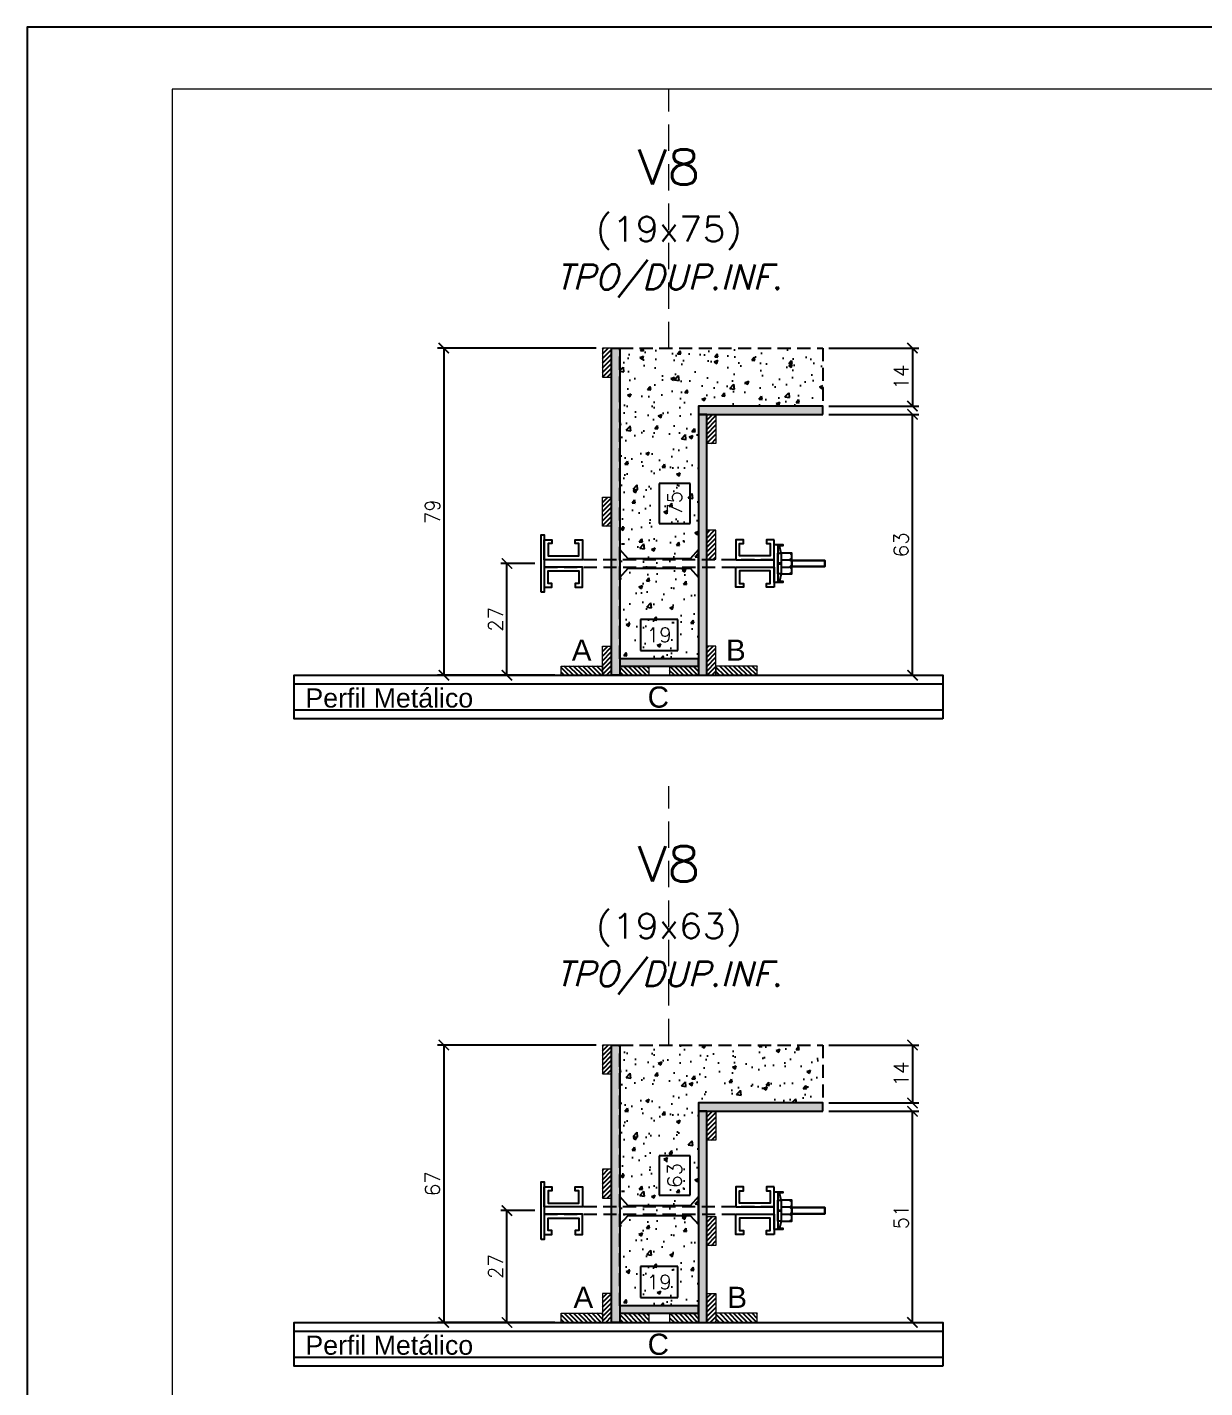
# Model space of a CAD drawing. Extents: x -23436 to 4767, y -4638 to 9755.
# Drawn here: x -17506 to -16937, y 3325 to 3982 of the extents above; entities that cross this region are included whole.
import ezdxf
from ezdxf.enums import TextEntityAlignment as Align

# ---------------------------------------------------------------- set-up
doc = ezdxf.new("R2010")
doc.units = 0
doc.header["$PDMODE"] = 2
doc.header["$PDSIZE"] = 10
doc.linetypes.add('CABLIN', pattern=[0.35, 0.25, -0.1])
doc.linetypes.add('HIDDEN', pattern=[9.525, 6.35, -3.175])
doc.layers.get('0').update_dxf_attribs({"lineweight": 13})
doc.layers.get('Defpoints').update_dxf_attribs({"lineweight": 13})
for name, color, linetype in [('Barra de Ancoragem', 20, 'Continuous'), ('Concreto', 250, 'HIDDEN'), ('Cota', 4, 'Continuous'), ('Cota Seção (2x)', 4, 'Continuous'), ('Hachura', 252, 'CABLIN'), ('MB Logo', 255, 'Continuous'), ('Painéis', 200, 'Continuous'), ('Perfil Metálico', 224, 'Continuous'), ('Texto de Titulo', 7, 'Continuous'), ('Texto Qtd Sarr', 242, 'Continuous'), ('Tubo de PVC', 51, 'Continuous')]:
    doc.layers.add(name, color=color, linetype=linetype)
for name, color, linetype, lineweight in [('FOLHA MB', 7, 'Continuous', 13), ('Madeira', 100, 'Continuous', 13), ('Texto Seção', 7, 'Continuous', 15)]:
    doc.layers.add(name, color=color, linetype=linetype, lineweight=lineweight)
doc.layers.add('Laje_Perimetro', color=7, linetype='Continuous', plot=False)
doc.styles.add('ARIAL', font='arial.ttf', dxfattribs={"oblique": 15, "height": 25})
doc.styles.add('ROMANS', font='romans.shx')
doc.dimstyles.new('Cota Seção (2x)', dxfattribs={"dimtxt": 7, "dimasz": 5, "dimexe": 3, "dimexo": 3, "dimgap": 2, "dimtad": 3, "dimdec": 1, "dimlfac": 0.5, "dimzin": 12, "dimdsep": 46, "dimtxsty": 'ROMANS', "dimblk": 'ARCHTICK', "dimcen": 0, "dimclrd": 4, "dimclre": 4, "dimclrt": 1, "dimadec": 1, "dimazin": 3, "dimtfac": 1, "dimtdec": 1, "dimtmove": 0, "dimatfit": 3, "dimldrblk": 'OBLIQUE', "dimfxl": 1, "dimtolj": 1, "dimtzin": 12, "dimarcsym": 0})
doc.dimstyles.new('Cota Seção interna', dxfattribs={"dimtxt": 7, "dimasz": 6, "dimexe": 0.18, "dimexo": 2, "dimgap": -4, "dimtad": 3, "dimdec": 1, "dimlfac": 0.5, "dimzin": 12, "dimdsep": 46, "dimtxsty": 'ROMANS', "dimblk": 'ARCHTICK', "dimcen": 0.09, "dimse1": 1, "dimse2": 1, "dimsd1": 1, "dimsd2": 1, "dimclrd": 180, "dimclre": 5, "dimclrt": 1, "dimadec": 0, "dimazin": 3, "dimtfac": 1, "dimtdec": 1, "dimtofl": 0, "dimtmove": 0, "dimatfit": 3, "dimldrblk": 'ARCHTICK', "dimfxl": 1, "dimtolj": 1, "dimtzin": 0, "dimarcsym": 0})
pattern_1 = [(315, (5736.6216, -4872.981), (1.12253202, 1.12253202), [])]
pattern_2 = [(45, (-8920.7548, 26787.8796), (-1.12253202, 1.12253202), [])]
pattern_3 = [(315, (5736.6216, -4560.3843), (1.12253202, 1.12253202), [])]
pattern_4 = [(225, (-25481.2423, -19119.3607), (1.12253202, -1.12253202), [])]

# ---------------------------------------------------------------- blocks, each defined once
blk = doc.blocks.new('A$C169d8357')
at = {"layer": 'FOLHA MB', "color": 1}
for points in [[(0, 1199.94), (0, 149.94), (1485.02, 149.94), (1485.02, 1199.94)], [(70, 1169.94), (70, 179.94), (1455.02, 179.94), (1455.02, 1169.94)]]:
    blk.add_lwpolyline(points, close=True, dxfattribs=at)
blk = doc.blocks.new('titulo1')
at = {"layer": 'Defpoints', "color": 252, "linetype": 'HIDDEN', "ltscale": 2}
blk.add_line((0, 0), (0, 125), dxfattribs=at)
at = {"layer": 'Defpoints', "style": 'ROMANS', "oblique": 15}
blk.add_attdef('FOLHA', text='', height=10, dxfattribs=at).set_placement((0, 15.58), align=Align.MIDDLE_CENTER)
at = {"layer": 'Texto Qtd Sarr', "color": 3, "style": 'ROMANS', "oblique": 15}
for tag, height, p in [('TITULO', 17, (0, 71.45)), ('SEÇÃO', 12, (0, 41.55))]:
    blk.add_attdef(tag, text='', height=height, dxfattribs=at).set_placement(p, align=Align.MIDDLE_CENTER)
blk = doc.blocks.new('*D659')
at = {"layer": 'Cota Seção (2x)', "color": 180, "lineweight": -2, "transparency": 16777216}
for p, q in [((-17192, 3383.66), (-17210, 3383.66)), ((-17210, 3383.66), (-17210, 3368.66)), ((-17192, 3368.66), (-17192, 3383.66)), ((-17210, 3368.66), (-17192, 3368.66))]:
    blk.add_line(p, q, dxfattribs=at)
at = {"layer": 'Defpoints', "color": 0, "transparency": 16777216}
for p in [(-17220, 3364.66), (-17182, 3364.66), (-17182, 3364.66)]:
    blk.add_point(p, dxfattribs=at)
at = {"layer": 'Cota Seção (2x)', "color": 1, "transparency": 16777216, "insert": (-17201, 3376.16), "char_height": 7, "attachment_point": 5, "style": 'ROMANS'}
blk.add_mtext('\\A1;19', dxfattribs=at)
blk = doc.blocks.new('_ArchTick')
at = {"color": 0, "linetype": 'ByBlock', "const_width": 0.15}
blk.add_lwpolyline([(-0.5, -0.5), (0.5, 0.5)], dxfattribs=at)
blk = doc.blocks.new('*D648')
at = {"layer": 'Cota', "color": 4, "lineweight": -2, "transparency": 16777216}
for p, q in [((-17119, 3490.66), (-17075.63, 3490.66)), ((-17078.63, 3490.66), (-17078.63, 3462.66)), ((-17119, 3462.66), (-17075.63, 3462.66))]:
    blk.add_line(p, q, dxfattribs=at)
at = {"layer": 'Defpoints', "color": 0, "transparency": 16777216}
for p in [(-17122, 3490.66), (-17122, 3462.66), (-17078.63, 3462.66)]:
    blk.add_point(p, dxfattribs=at)
at = {"layer": 'Cota', "color": 4, "lineweight": -2, "transparency": 16777216, "xscale": 5, "yscale": 5, "zscale": 5}
for p, rotation in [((-17078.63, 3490.66), 90), ((-17078.63, 3462.66), 270)]:
    blk.add_blockref('_ArchTick', p, dxfattribs=dict(at, rotation=rotation))
at = {"layer": 'Cota', "color": 1, "transparency": 16777216, "insert": (-17084.13, 3476.66), "char_height": 7, "attachment_point": 5, "rotation": 90, "style": 'ROMANS'}
blk.add_mtext('\\A1;14', dxfattribs=at)
blk = doc.blocks.new('_OBLIQUE')
at = {"color": 0, "linetype": 'ByBlock', "lineweight": -2}
for p, q in [((0, 0), (-1, 0)), ((-0.5, -0.5), (0.5, 0.5))]:
    blk.add_line(p, q, dxfattribs=at)
blk = doc.blocks.new('DSADSAD')
at = {"layer": 'Barra de Ancoragem'}
for p, q in [((-12990.96, 7698.42), (-13009.22, 7698.42)), ((-13005.1, 7696.87), (-13008.63, 7697.64)), ((-12995.08, 7696.87), (-12991.55, 7697.64))]:
    blk.add_line(p, q, dxfattribs=at)
at = {"layer": 'Barra de Ancoragem', "flags": 128}
for points in [[(-13009.22, 7700.2), (-12990.96, 7700.2), (-12990.96, 7698.42), (-13009.22, 7698.42)], [(-13008.63, 7698.42), (-13008.63, 7696.05), (-13009.22, 7696.05), (-13009.22, 7698.42)], [(-12995.08, 7698.42), (-12995.08, 7696.87), (-13005.1, 7696.87), (-13005.1, 7698.42)], [(-12990.96, 7698.42), (-12990.96, 7696.05), (-12991.55, 7696.05), (-12991.55, 7698.42)]]:
    blk.add_lwpolyline(points, close=True, dxfattribs=at)
for points in [[(-13005.1, 7696.87), (-13005.1, 7691.61), (-12995.08, 7691.61), (-12995.08, 7696.87)], [(-13000.38, 7696.87), (-13000.38, 7698.42), (-12999.79, 7698.42), (-12999.79, 7696.87), (-13000.38, 7696.87), (-12999.79, 7696.87)]]:
    blk.add_lwpolyline(points, dxfattribs=at)
for points in [[(-13001.86, 7696.87), (-13001.86, 7692.79, 0.666667), (-12998.32, 7692.79, 0.666667)], [(-12998.32, 7696.87), (-12998.32, 7692.79, 0.729796), (-12995.08, 7692.79, 0.729796)]]:
    blk.add_lwpolyline(points, format="xyb", dxfattribs=at)
at = {"layer": 'Barra de Ancoragem'}
blk.add_arc((-13003.48, 7693.31), 1.7, 197.75636, 342.24364, dxfattribs=at)
blk = doc.blocks.new('*D649')
at = {"layer": 'Cota', "color": 4, "lineweight": -2, "transparency": 16777216}
for p, q in [((-17261.12, 3410.66), (-17277.56, 3410.66)), ((-17274.56, 3356.66), (-17274.56, 3410.66)), ((-17251.4, 3356.66), (-17277.56, 3356.66))]:
    blk.add_line(p, q, dxfattribs=at)
at = {"layer": 'Defpoints', "color": 0, "transparency": 16777216}
for p in [(-17274.56, 3410.66), (-17258.12, 3410.66), (-17248.4, 3356.66)]:
    blk.add_point(p, dxfattribs=at)
at = {"layer": 'Cota', "color": 4, "lineweight": -2, "transparency": 16777216, "xscale": 5, "yscale": 5, "zscale": 5}
for p, rotation in [((-17274.56, 3410.66), 90), ((-17274.56, 3356.66), 270)]:
    blk.add_blockref('_ArchTick', p, dxfattribs=dict(at, rotation=rotation))
at = {"layer": 'Cota', "color": 1, "transparency": 16777216, "insert": (-17280.06, 3383.66), "char_height": 7, "attachment_point": 5, "rotation": 90, "style": 'ROMANS'}
blk.add_mtext('\\A1;27', dxfattribs=at)
blk = doc.blocks.new('*D650')
at = {"layer": 'Cota', "color": 4, "lineweight": -2, "transparency": 16777216}
for p, q in [((-17119, 3458.66), (-17075.63, 3458.66)), ((-17078.63, 3356.66), (-17078.63, 3458.66)), ((-17150.6, 3356.66), (-17075.63, 3356.66))]:
    blk.add_line(p, q, dxfattribs=at)
at = {"layer": 'Defpoints', "color": 0, "transparency": 16777216}
for p in [(-17122, 3458.66), (-17078.63, 3458.66), (-17153.6, 3356.66)]:
    blk.add_point(p, dxfattribs=at)
at = {"layer": 'Cota', "color": 4, "lineweight": -2, "transparency": 16777216, "xscale": 5, "yscale": 5, "zscale": 5}
for p, rotation in [((-17078.63, 3458.66), 90), ((-17078.63, 3356.66), 270)]:
    blk.add_blockref('_ArchTick', p, dxfattribs=dict(at, rotation=rotation))
at = {"layer": 'Cota', "color": 1, "transparency": 16777216, "insert": (-17084.13, 3407.66), "char_height": 7, "attachment_point": 5, "rotation": 90, "style": 'ROMANS'}
blk.add_mtext('\\A1;51', dxfattribs=at)
blk = doc.blocks.new('*D651')
at = {"layer": 'Cota Seção (2x)', "color": 180, "lineweight": -2, "transparency": 16777216}
for p, q in [((-17186, 3437.16), (-17201, 3437.16)), ((-17201, 3437.16), (-17201, 3418.16)), ((-17186, 3418.16), (-17186, 3437.16)), ((-17201, 3418.16), (-17186, 3418.16))]:
    blk.add_line(p, q, dxfattribs=at)
at = {"layer": 'Defpoints', "color": 0, "transparency": 16777216}
for p in [(-17182, 3490.66), (-17182, 3490.66), (-17182, 3364.66)]:
    blk.add_point(p, dxfattribs=at)
at = {"layer": 'Cota Seção (2x)', "color": 1, "transparency": 16777216, "insert": (-17193.5, 3427.66), "char_height": 7, "attachment_point": 5, "rotation": 90, "style": 'ROMANS'}
blk.add_mtext('\\A1;63', dxfattribs=at)
blk = doc.blocks.new('*D652')
at = {"layer": 'Cota', "color": 4, "lineweight": -2, "transparency": 16777216}
for p, q in [((-17231.4, 3490.66), (-17308.06, 3490.66)), ((-17305.06, 3490.66), (-17305.06, 3356.66)), ((-17251.4, 3356.66), (-17308.06, 3356.66))]:
    blk.add_line(p, q, dxfattribs=at)
at = {"layer": 'Defpoints', "color": 0, "transparency": 16777216}
for p in [(-17228.4, 3490.66), (-17305.06, 3356.66), (-17248.4, 3356.66)]:
    blk.add_point(p, dxfattribs=at)
at = {"layer": 'Cota', "color": 4, "lineweight": -2, "transparency": 16777216, "xscale": 5, "yscale": 5, "zscale": 5}
for p, rotation in [((-17305.06, 3490.66), 90), ((-17305.06, 3356.66), 270)]:
    blk.add_blockref('_ArchTick', p, dxfattribs=dict(at, rotation=rotation))
at = {"layer": 'Cota', "color": 1, "transparency": 16777216, "insert": (-17310.56, 3423.66), "char_height": 7, "attachment_point": 5, "rotation": 90, "style": 'ROMANS'}
blk.add_mtext('\\A1;67', dxfattribs=at)
blk = doc.blocks.new('*D653')
at = {"layer": 'Cota Seção (2x)', "color": 180, "lineweight": -2, "transparency": 16777216}
for p, q in [((-17192, 3696.26), (-17210, 3696.26)), ((-17210, 3696.26), (-17210, 3681.26)), ((-17192, 3681.26), (-17192, 3696.26)), ((-17210, 3681.26), (-17192, 3681.26))]:
    blk.add_line(p, q, dxfattribs=at)
at = {"layer": 'Defpoints', "color": 0, "transparency": 16777216}
for p in [(-17220, 3677.26), (-17182, 3677.26), (-17182, 3677.26)]:
    blk.add_point(p, dxfattribs=at)
at = {"layer": 'Cota Seção (2x)', "color": 1, "transparency": 16777216, "insert": (-17201, 3688.76), "char_height": 7, "attachment_point": 5, "style": 'ROMANS'}
blk.add_mtext('\\A1;19', dxfattribs=at)
blk = doc.blocks.new('*D654')
at = {"layer": 'Cota', "color": 4, "lineweight": -2, "transparency": 16777216}
for p, q in [((-17119, 3827.26), (-17075.63, 3827.26)), ((-17078.63, 3827.26), (-17078.63, 3799.26)), ((-17119, 3799.26), (-17075.63, 3799.26))]:
    blk.add_line(p, q, dxfattribs=at)
at = {"layer": 'Defpoints', "color": 0, "transparency": 16777216}
for p in [(-17122, 3827.26), (-17122, 3799.26), (-17078.63, 3799.26)]:
    blk.add_point(p, dxfattribs=at)
at = {"layer": 'Cota', "color": 4, "lineweight": -2, "transparency": 16777216, "xscale": 5, "yscale": 5, "zscale": 5}
for p, rotation in [((-17078.63, 3827.26), 90), ((-17078.63, 3799.26), 270)]:
    blk.add_blockref('_ArchTick', p, dxfattribs=dict(at, rotation=rotation))
at = {"layer": 'Cota', "color": 1, "transparency": 16777216, "insert": (-17084.13, 3813.26), "char_height": 7, "attachment_point": 5, "rotation": 90, "style": 'ROMANS'}
blk.add_mtext('\\A1;14', dxfattribs=at)
blk = doc.blocks.new('*D655')
at = {"layer": 'Cota', "color": 4, "lineweight": -2, "transparency": 16777216}
for p, q in [((-17261.12, 3723.26), (-17277.56, 3723.26)), ((-17274.56, 3669.26), (-17274.56, 3723.26)), ((-17251.4, 3669.26), (-17277.56, 3669.26))]:
    blk.add_line(p, q, dxfattribs=at)
at = {"layer": 'Defpoints', "color": 0, "transparency": 16777216}
for p in [(-17274.56, 3723.26), (-17258.12, 3723.26), (-17248.4, 3669.26)]:
    blk.add_point(p, dxfattribs=at)
at = {"layer": 'Cota', "color": 4, "lineweight": -2, "transparency": 16777216, "xscale": 5, "yscale": 5, "zscale": 5}
for p, rotation in [((-17274.56, 3723.26), 90), ((-17274.56, 3669.26), 270)]:
    blk.add_blockref('_ArchTick', p, dxfattribs=dict(at, rotation=rotation))
at = {"layer": 'Cota', "color": 1, "transparency": 16777216, "insert": (-17280.06, 3696.26), "char_height": 7, "attachment_point": 5, "rotation": 90, "style": 'ROMANS'}
blk.add_mtext('\\A1;27', dxfattribs=at)
blk = doc.blocks.new('*D656')
at = {"layer": 'Cota', "color": 4, "lineweight": -2, "transparency": 16777216}
for p, q in [((-17119, 3795.26), (-17075.63, 3795.26)), ((-17078.63, 3669.26), (-17078.63, 3795.26)), ((-17150.6, 3669.26), (-17075.63, 3669.26))]:
    blk.add_line(p, q, dxfattribs=at)
at = {"layer": 'Defpoints', "color": 0, "transparency": 16777216}
for p in [(-17122, 3795.26), (-17078.63, 3795.26), (-17153.6, 3669.26)]:
    blk.add_point(p, dxfattribs=at)
at = {"layer": 'Cota', "color": 4, "lineweight": -2, "transparency": 16777216, "xscale": 5, "yscale": 5, "zscale": 5}
for p, rotation in [((-17078.63, 3795.26), 90), ((-17078.63, 3669.26), 270)]:
    blk.add_blockref('_ArchTick', p, dxfattribs=dict(at, rotation=rotation))
at = {"layer": 'Cota', "color": 1, "transparency": 16777216, "insert": (-17084.13, 3732.26), "char_height": 7, "attachment_point": 5, "rotation": 90, "style": 'ROMANS'}
blk.add_mtext('\\A1;63', dxfattribs=at)
blk = doc.blocks.new('*D657')
at = {"layer": 'Cota Seção (2x)', "color": 180, "lineweight": -2, "transparency": 16777216}
for p, q in [((-17186, 3761.93), (-17201, 3761.93)), ((-17201, 3761.93), (-17201, 3742.59)), ((-17186, 3742.59), (-17186, 3761.93)), ((-17201, 3742.59), (-17186, 3742.59))]:
    blk.add_line(p, q, dxfattribs=at)
at = {"layer": 'Defpoints', "color": 0, "transparency": 16777216}
for p in [(-17182, 3827.26), (-17182, 3827.26), (-17182, 3677.26)]:
    blk.add_point(p, dxfattribs=at)
at = {"layer": 'Cota Seção (2x)', "color": 1, "transparency": 16777216, "insert": (-17193.5, 3752.26), "char_height": 7, "attachment_point": 5, "rotation": 90, "style": 'ROMANS'}
blk.add_mtext('\\A1;75', dxfattribs=at)
blk = doc.blocks.new('*D658')
at = {"layer": 'Cota', "color": 4, "lineweight": -2, "transparency": 16777216}
for p, q in [((-17231.4, 3827.26), (-17308.06, 3827.26)), ((-17305.06, 3827.26), (-17305.06, 3669.26)), ((-17251.4, 3669.26), (-17308.06, 3669.26))]:
    blk.add_line(p, q, dxfattribs=at)
at = {"layer": 'Defpoints', "color": 0, "transparency": 16777216}
for p in [(-17228.4, 3827.26), (-17305.06, 3669.26), (-17248.4, 3669.26)]:
    blk.add_point(p, dxfattribs=at)
at = {"layer": 'Cota', "color": 4, "lineweight": -2, "transparency": 16777216, "xscale": 5, "yscale": 5, "zscale": 5}
for p, rotation in [((-17305.06, 3827.26), 90), ((-17305.06, 3669.26), 270)]:
    blk.add_blockref('_ArchTick', p, dxfattribs=dict(at, rotation=rotation))
at = {"layer": 'Cota', "color": 1, "transparency": 16777216, "insert": (-17310.56, 3748.26), "char_height": 7, "attachment_point": 5, "rotation": 90, "style": 'ROMANS'}
blk.add_mtext('\\A1;79', dxfattribs=at)

msp = doc.modelspace()

# ---------------------------------------------------------------- hatches: boundary and pattern name
at = {"layer": 'Concreto'}
h = msp.add_hatch(dxfattribs=at)
h.set_pattern_fill('AR-CONC', color=256, scale=2.5)
h.set_pattern_definition([(50, (1596.631, -3443.665), (17.931505, -1.568803), [1.875, -20.625]), (355, (1596.631, -3443.665), (-3.468783, 18.804803), [1.5, -16.5]), (100.45144, (1598.125, -3443.796), (14.462721, 17.236), [1.593505, -17.528553]), (46.1842, (1596.63, -3438.665), (26.681033, -4.137982), [2.8125, -30.9375]), (96.63564, (1598.854, -3439.01), (23.36655, 24.352965), [2.39026, -26.292844]), (351.18416, (1596.63, -3438.665), (23.36655, 24.352965), [2.25, -24.75]), (21, (1599.131, -3439.915), (14.922676, -10.065472), [1.875, -20.625]), (326, (1599.131, -3439.915), (6.082883, 18.128751), [1.5, -16.5]), (71.45144, (1600.375, -3440.754), (21.00556, 8.063279), [1.593505, -17.528553]), (37.5, (1596.631, -3443.6655), (0.3039964, 8.3223463), [0, -16.3, 0, -16.75, 0, -16.5625]), (7.5, (1596.631, -3443.6655), (6.5767384, 9.8602928), [0, -9.55, 0, -15.925, 0, -6.3125]), (327.5, (1591.056, -3443.6655), (13.345561, -0.5638718), [0, -6.25, 0, -19.5, 0, -25.875]), (317.5, (1588.556, -3443.665), (14.579654, 2.5026246), [0, -8.125, 0, -12.95, 0, -18.375])])
h.paths.add_polyline_path([(-17220, 3783.26), (-17220, 3827.26), (-17122, 3827.26), (-17122, 3799.26), (-17182, 3799.26), (-17182, 3677.26), (-17220, 3677.26)])
h = msp.add_hatch(dxfattribs=at)
h.set_pattern_fill('AR-CONC', color=256, scale=2.5)
h.set_pattern_definition([(50, (1596.631, -3756.262), (17.931505, -1.568803), [1.875, -20.625]), (355, (1596.631, -3756.262), (-3.468783, 18.804803), [1.5, -16.5]), (100.45144, (1598.125, -3756.393), (14.462721, 17.236), [1.593505, -17.528553]), (46.1842, (1596.63, -3751.262), (26.681033, -4.137982), [2.8125, -30.9375]), (96.63564, (1598.854, -3751.607), (23.36655, 24.352965), [2.39026, -26.292844]), (351.18416, (1596.63, -3751.262), (23.36655, 24.352965), [2.25, -24.75]), (21, (1599.131, -3752.512), (14.922676, -10.065472), [1.875, -20.625]), (326, (1599.131, -3752.512), (6.082883, 18.128751), [1.5, -16.5]), (71.45144, (1600.375, -3753.351), (21.00556, 8.063279), [1.593505, -17.528553]), (37.5, (1596.631, -3756.262), (0.3039964, 8.3223463), [0, -16.3, 0, -16.75, 0, -16.5625]), (7.5, (1596.631, -3756.262), (6.5767384, 9.8602928), [0, -9.55, 0, -15.925, 0, -6.3125]), (327.5, (1591.056, -3756.262), (13.345561, -0.5638718), [0, -6.25, 0, -19.5, 0, -25.875]), (317.5, (1588.556, -3756.262), (14.579654, 2.5026246), [0, -8.125, 0, -12.95, 0, -18.375])])
h.paths.add_polyline_path([(-17220, 3470.66), (-17220, 3490.66), (-17122, 3490.66), (-17122, 3462.66), (-17182, 3462.66), (-17182, 3364.66), (-17220, 3364.66)])
at = {"layer": 'Hachura'}
h = msp.add_hatch(dxfattribs=at)
h.set_pattern_fill('ANSI31', color=256, scale=0.5, angle=360, style=0)
h.set_pattern_definition(pattern_2)
h.paths.add_polyline_path([(-17224, 3827.26), (-17228.4, 3827.26), (-17228.4, 3813.26), (-17224, 3813.26)])
h = msp.add_hatch(color=256, dxfattribs=at)
h.dxf.hatch_style = 1
h.paths.add_polyline_path([(-17224, 3827.26), (-17220, 3827.26), (-17220, 3669.26), (-17224, 3669.26)])
h = msp.add_hatch(color=256, dxfattribs=at)
h.dxf.hatch_style = 1
h.paths.add_polyline_path([(-17122, 3795.26), (-17122, 3799.26), (-17182, 3799.26), (-17182, 3795.26)])
h = msp.add_hatch(color=256, dxfattribs=at)
h.dxf.hatch_style = 1
h.paths.add_polyline_path([(-17178, 3795.26), (-17182, 3795.26), (-17182, 3669.26), (-17178, 3669.26)])
h = msp.add_hatch(dxfattribs=at)
h.set_pattern_fill('ANSI31', color=256, scale=0.5, angle=180, style=0)
h.set_pattern_definition(pattern_4)
h.paths.add_polyline_path([(-17178, 3795.26), (-17173.6, 3795.26), (-17173.6, 3781.26), (-17178, 3781.26)])
h = msp.add_hatch(dxfattribs=at)
h.set_pattern_fill('ANSI31', color=256, scale=0.5, angle=360, style=0)
h.set_pattern_definition([(45, (-8920.7548, 26859.8796), (-1.12253202, 1.12253202), [])])
h.paths.add_polyline_path([(-17224, 3741.26), (-17228.4, 3741.26), (-17228.4, 3755.26), (-17224, 3755.26)])
h = msp.add_hatch(dxfattribs=at)
h.set_pattern_fill('ANSI31', color=256, scale=0.5, angle=360, style=0)
h.set_pattern_definition([(45, (-8920.7548, 26843.8796), (-1.12253202, 1.12253202), [])])
h.paths.add_polyline_path([(-17178, 3725.26), (-17173.6, 3725.26), (-17173.6, 3739.26), (-17178, 3739.26)])
h = msp.add_hatch(dxfattribs=at)
h.set_pattern_fill('ANSI31', color=256, scale=0.5, angle=360, style=0)
h.set_pattern_definition(pattern_2)
h.paths.add_polyline_path([(-17224, 3669.26), (-17228.4, 3669.26), (-17228.4, 3683.26), (-17224, 3683.26)])
h = msp.add_hatch(dxfattribs=at)
h.set_pattern_fill('ANSI31', color=256, scale=0.5, angle=180, style=0)
h.set_pattern_definition(pattern_4)
h.paths.add_polyline_path([(-17178, 3669.26), (-17173.6, 3669.26), (-17173.6, 3683.26), (-17178, 3683.26)])
h = msp.add_hatch(dxfattribs=at)
h.set_pattern_fill('ANSI31', color=256, scale=0.5, angle=270, style=0)
h.set_pattern_definition([(315, (5746.2216, -4560.3843), (1.12253202, 1.12253202), [])])
h.paths.add_polyline_path([(-17248.4, 3669.26), (-17248.4, 3673.66), (-17228.4, 3673.66), (-17228.4, 3669.26)])
h = msp.add_hatch(color=256, dxfattribs=at)
h.dxf.hatch_style = 1
h.paths.add_polyline_path([(-17182, 3673.66), (-17182, 3677.26), (-17220, 3677.26), (-17220, 3673.66)])
h = msp.add_hatch(dxfattribs=at)
h.set_pattern_fill('ANSI31', color=256, scale=0.5, angle=270, style=0)
h.set_pattern_definition(pattern_3)
h.paths.add_polyline_path([(-17220, 3669.26), (-17220, 3673.66), (-17206, 3673.66), (-17206, 3669.26)])
h = msp.add_hatch(dxfattribs=at)
h.set_pattern_fill('ANSI31', color=256, scale=0.5, angle=270, style=0)
h.set_pattern_definition(pattern_3)
h.paths.add_polyline_path([(-17182, 3669.26), (-17182, 3673.66), (-17196, 3673.66), (-17196, 3669.26)])
h = msp.add_hatch(dxfattribs=at)
h.set_pattern_fill('ANSI31', color=256, scale=0.5, angle=270, style=0)
h.set_pattern_definition([(315, (5727.0216, -4560.3843), (1.12253202, 1.12253202), [])])
h.paths.add_polyline_path([(-17153.6, 3669.26), (-17153.6, 3673.66), (-17173.6, 3673.66), (-17173.6, 3669.26)])
h = msp.add_hatch(dxfattribs=at)
h.set_pattern_fill('ANSI31', color=256, scale=0.5, angle=360, style=0)
h.set_pattern_definition([(45, (-8920.7548, 26451.2829), (-1.12253202, 1.12253202), [])])
h.paths.add_polyline_path([(-17224, 3490.66), (-17228.4, 3490.66), (-17228.4, 3476.66), (-17224, 3476.66)])
h = msp.add_hatch(color=256, dxfattribs=at)
h.dxf.hatch_style = 1
h.paths.add_polyline_path([(-17224, 3490.66), (-17220, 3490.66), (-17220, 3356.66), (-17224, 3356.66)])
h = msp.add_hatch(color=256, dxfattribs=at)
h.dxf.hatch_style = 1
h.paths.add_polyline_path([(-17122, 3458.66), (-17122, 3462.66), (-17182, 3462.66), (-17182, 3458.66)])
h = msp.add_hatch(color=256, dxfattribs=at)
h.dxf.hatch_style = 1
h.paths.add_polyline_path([(-17178, 3458.66), (-17182, 3458.66), (-17182, 3356.66), (-17178, 3356.66)])
h = msp.add_hatch(dxfattribs=at)
h.set_pattern_fill('ANSI31', color=256, scale=0.5, angle=180, style=0)
h.set_pattern_definition([(225, (-25481.2423, -19455.9574), (1.12253202, -1.12253202), [])])
h.paths.add_polyline_path([(-17178, 3458.66), (-17173.6, 3458.66), (-17173.6, 3444.66), (-17178, 3444.66)])
h = msp.add_hatch(dxfattribs=at)
h.set_pattern_fill('ANSI31', color=256, scale=0.5, angle=360, style=0)
h.set_pattern_definition([(45, (-8920.7548, 26391.2829), (-1.12253202, 1.12253202), [])])
h.paths.add_polyline_path([(-17224, 3430.66), (-17228.4, 3430.66), (-17228.4, 3416.66), (-17224, 3416.66)])
h = msp.add_hatch(dxfattribs=at)
h.set_pattern_fill('ANSI31', color=256, scale=0.5, angle=180, style=0)
h.set_pattern_definition([(225, (-25481.2423, -19506.7561), (1.12253202, -1.12253202), [])])
h.paths.add_polyline_path([(-17178, 3407.86), (-17173.6, 3407.86), (-17173.6, 3393.86), (-17178, 3393.86)])
h = msp.add_hatch(dxfattribs=at)
h.set_pattern_fill('ANSI31', color=256, scale=0.5, angle=180, style=0)
h.set_pattern_definition([(225, (-25531.6423, -19603.9574), (1.12253202, -1.12253202), [])])
h.paths.add_polyline_path([(-17228.4, 3356.66), (-17224, 3356.66), (-17224, 3370.66), (-17228.4, 3370.66)])
h = msp.add_hatch(dxfattribs=at)
h.set_pattern_fill('ANSI31', color=256, scale=0.5, angle=360, style=0)
h.set_pattern_definition([(45, (-8870.3548, 26271.2829), (-1.12253202, 1.12253202), [])])
h.paths.add_polyline_path([(-17173.6, 3356.66), (-17178, 3356.66), (-17178, 3370.66), (-17173.6, 3370.66)])
h = msp.add_hatch(dxfattribs=at)
h.set_pattern_fill('ANSI31', color=256, scale=0.5, angle=270, style=0)
h.set_pattern_definition([(315, (5746.2216, -4872.981), (1.12253202, 1.12253202), [])])
h.paths.add_polyline_path([(-17248.4, 3356.66), (-17248.4, 3361.06), (-17228.4, 3361.06), (-17228.4, 3356.66)])
h = msp.add_hatch(color=256, dxfattribs=at)
h.dxf.hatch_style = 1
h.paths.add_polyline_path([(-17182, 3361.06), (-17182, 3364.66), (-17220, 3364.66), (-17220, 3361.06)])
h = msp.add_hatch(dxfattribs=at)
h.set_pattern_fill('ANSI31', color=256, scale=0.5, angle=270, style=0)
h.set_pattern_definition(pattern_1)
h.paths.add_polyline_path([(-17220, 3356.66), (-17220, 3361.06), (-17206, 3361.06), (-17206, 3356.66)])
h = msp.add_hatch(dxfattribs=at)
h.set_pattern_fill('ANSI31', color=256, scale=0.5, angle=270, style=0)
h.set_pattern_definition(pattern_1)
h.paths.add_polyline_path([(-17182, 3356.66), (-17182, 3361.06), (-17196, 3361.06), (-17196, 3356.66)])
h = msp.add_hatch(dxfattribs=at)
h.set_pattern_fill('ANSI31', color=256, scale=0.5, angle=270, style=0)
h.set_pattern_definition([(315, (5727.0216, -4872.981), (1.12253202, 1.12253202), [])])
h.paths.add_polyline_path([(-17153.6, 3356.66), (-17153.6, 3361.06), (-17173.6, 3361.06), (-17173.6, 3356.66)])

# ---------------------------------------------------------------- linework, layer by layer
at = {"layer": 'Barra de Ancoragem', "flags": 128}
for points in [[(-17258.12, 3709.39), (-17258.12, 3737.13), (-17256.52, 3737.13), (-17256.52, 3709.39)], [(-17258.12, 3396.79), (-17258.12, 3424.53), (-17256.52, 3424.53), (-17256.52, 3396.79)]]:
    msp.add_lwpolyline(points, close=True, dxfattribs=at)
at = {"layer": 'Barra de Ancoragem'}
for points in [[(-17256.52, 3734.74), (-17254.67, 3734.74), (-17252.82, 3734.74), (-17252.82, 3732.89), (-17254.67, 3732.89), (-17254.67, 3726.88), (-17239.85, 3726.88), (-17239.85, 3732.89), (-17241.69, 3732.89), (-17241.69, 3734.74), (-17239.85, 3734.74), (-17238, 3734.74), (-17238, 3725.04), (-17256.52, 3725.04)], [(-17145.48, 3734.74), (-17147.32, 3734.74), (-17149.17, 3734.74), (-17149.17, 3732.89), (-17147.32, 3732.89), (-17147.32, 3726.88), (-17162.15, 3726.88), (-17162.15, 3732.89), (-17160.3, 3732.89), (-17160.3, 3734.74), (-17162.15, 3734.74), (-17164, 3734.74), (-17164, 3725.04), (-17145.48, 3725.04)], [(-17256.52, 3711.78), (-17254.67, 3711.78), (-17252.82, 3711.78), (-17252.82, 3713.63), (-17254.67, 3713.63), (-17254.67, 3719.64), (-17239.85, 3719.64), (-17239.85, 3713.63), (-17241.69, 3713.63), (-17241.69, 3711.78), (-17239.85, 3711.78), (-17238, 3711.78), (-17238, 3721.48), (-17256.52, 3721.48)], [(-17145.48, 3711.78), (-17147.32, 3711.78), (-17149.17, 3711.78), (-17149.17, 3713.63), (-17147.32, 3713.63), (-17147.32, 3719.64), (-17162.15, 3719.64), (-17162.15, 3713.63), (-17160.3, 3713.63), (-17160.3, 3711.78), (-17162.15, 3711.78), (-17164, 3711.78), (-17164, 3721.48), (-17145.48, 3721.48)], [(-17136.88, 3724.73), (-17120.99, 3724.73), (-17120.99, 3721.79), (-17136.88, 3721.79)], [(-17120.99, 3721.79), (-17120.99, 3724.73), (-17136.88, 3724.73), (-17136.88, 3721.79)], [(-17256.52, 3422.14), (-17254.67, 3422.14), (-17252.82, 3422.14), (-17252.82, 3420.29), (-17254.67, 3420.29), (-17254.67, 3414.29), (-17239.85, 3414.29), (-17239.85, 3420.29), (-17241.69, 3420.29), (-17241.69, 3422.14), (-17239.85, 3422.14), (-17238, 3422.14), (-17238, 3412.44), (-17256.52, 3412.44)], [(-17145.48, 3422.14), (-17147.32, 3422.14), (-17149.17, 3422.14), (-17149.17, 3420.29), (-17147.32, 3420.29), (-17147.32, 3414.29), (-17162.15, 3414.29), (-17162.15, 3420.29), (-17160.3, 3420.29), (-17160.3, 3422.14), (-17162.15, 3422.14), (-17164, 3422.14), (-17164, 3412.44), (-17145.48, 3412.44)], [(-17136.88, 3412.14), (-17120.99, 3412.14), (-17120.99, 3409.19), (-17136.88, 3409.19)], [(-17120.99, 3409.19), (-17120.99, 3412.14), (-17136.88, 3412.14), (-17136.88, 3409.19)], [(-17256.52, 3399.19), (-17254.67, 3399.19), (-17252.82, 3399.19), (-17252.82, 3401.03), (-17254.67, 3401.03), (-17254.67, 3407.04), (-17239.85, 3407.04), (-17239.85, 3401.03), (-17241.69, 3401.03), (-17241.69, 3399.19), (-17239.85, 3399.19), (-17238, 3399.19), (-17238, 3408.89), (-17256.52, 3408.89)], [(-17145.48, 3399.19), (-17147.32, 3399.19), (-17149.17, 3399.19), (-17149.17, 3401.03), (-17147.32, 3401.03), (-17147.32, 3407.04), (-17162.15, 3407.04), (-17162.15, 3401.03), (-17160.3, 3401.03), (-17160.3, 3399.19), (-17162.15, 3399.19), (-17164, 3399.19), (-17164, 3408.89), (-17145.48, 3408.89)]]:
    msp.add_lwpolyline(points, close=True, dxfattribs=at)
at = {"layer": 'Barra de Ancoragem', "linetype": 'HIDDEN'}
for points in [[(-17145.48, 3721.48), (-17145.48, 3725.04), (-17256.52, 3725.04), (-17256.52, 3721.48)], [(-17145.48, 3408.89), (-17145.48, 3412.44), (-17256.52, 3412.44), (-17256.52, 3408.89)]]:
    msp.add_lwpolyline(points, close=True, dxfattribs=at)
at = {"layer": 'Concreto'}
for points in [[(-17220, 3807.26), (-17220, 3827.26), (-17122, 3827.26), (-17122, 3799.26), (-17182, 3799.26), (-17182, 3677.26), (-17220, 3677.26), (-17220, 3807.26)], [(-17220, 3470.66), (-17220, 3490.66), (-17122, 3490.66), (-17122, 3462.66), (-17182, 3462.66), (-17182, 3364.66), (-17220, 3364.66), (-17220, 3470.66)]]:
    msp.add_lwpolyline(points, close=True, dxfattribs=at)
at = {"layer": 'Laje_Perimetro'}
msp.add_lwpolyline([(-16021.36, 3982.26), (-17506.38, 3982.26), (-17506.38, 2932.26), (-16021.36, 2932.26)], close=True, dxfattribs=at)
at = {"layer": 'Madeira'}
for points in [[(-17224, 3827.26), (-17228.4, 3827.26), (-17228.4, 3813.26), (-17224, 3813.26)], [(-17178, 3795.26), (-17173.6, 3795.26), (-17173.6, 3781.26), (-17178, 3781.26)], [(-17224, 3741.26), (-17228.4, 3741.26), (-17228.4, 3755.26), (-17224, 3755.26)], [(-17178, 3725.26), (-17173.6, 3725.26), (-17173.6, 3739.26), (-17178, 3739.26)], [(-17224, 3669.26), (-17228.4, 3669.26), (-17228.4, 3683.26), (-17224, 3683.26)], [(-17178, 3669.26), (-17173.6, 3669.26), (-17173.6, 3683.26), (-17178, 3683.26)], [(-17248.4, 3669.26), (-17248.4, 3673.66), (-17228.4, 3673.66), (-17228.4, 3669.26)], [(-17220, 3669.26), (-17220, 3673.66), (-17206, 3673.66), (-17206, 3669.26)], [(-17182, 3669.26), (-17182, 3673.66), (-17196, 3673.66), (-17196, 3669.26)], [(-17153.6, 3669.26), (-17153.6, 3673.66), (-17173.6, 3673.66), (-17173.6, 3669.26)], [(-17224, 3490.66), (-17228.4, 3490.66), (-17228.4, 3476.66), (-17224, 3476.66)], [(-17178, 3458.66), (-17173.6, 3458.66), (-17173.6, 3444.66), (-17178, 3444.66)], [(-17224, 3430.66), (-17228.4, 3430.66), (-17228.4, 3416.66), (-17224, 3416.66)], [(-17178, 3407.86), (-17173.6, 3407.86), (-17173.6, 3393.86), (-17178, 3393.86)], [(-17228.4, 3356.66), (-17224, 3356.66), (-17224, 3370.66), (-17228.4, 3370.66)], [(-17173.6, 3356.66), (-17178, 3356.66), (-17178, 3370.66), (-17173.6, 3370.66)], [(-17248.4, 3356.66), (-17248.4, 3361.06), (-17228.4, 3361.06), (-17228.4, 3356.66)], [(-17220, 3356.66), (-17220, 3361.06), (-17206, 3361.06), (-17206, 3356.66)], [(-17182, 3356.66), (-17182, 3361.06), (-17196, 3361.06), (-17196, 3356.66)], [(-17153.6, 3356.66), (-17153.6, 3361.06), (-17173.6, 3361.06), (-17173.6, 3356.66)]]:
    msp.add_lwpolyline(points, close=True, dxfattribs=at)
at = {"layer": 'Painéis'}
for points in [[(-17224, 3827.26), (-17220, 3827.26), (-17220, 3669.26), (-17224, 3669.26)], [(-17122, 3795.26), (-17122, 3799.26), (-17182, 3799.26), (-17182, 3795.26)], [(-17178, 3795.26), (-17182, 3795.26), (-17182, 3669.26), (-17178, 3669.26)], [(-17182, 3673.66), (-17182, 3677.26), (-17220, 3677.26), (-17220, 3673.66)], [(-17224, 3490.66), (-17220, 3490.66), (-17220, 3356.66), (-17224, 3356.66)], [(-17122, 3458.66), (-17122, 3462.66), (-17182, 3462.66), (-17182, 3458.66)], [(-17178, 3458.66), (-17182, 3458.66), (-17182, 3356.66), (-17178, 3356.66)], [(-17182, 3361.06), (-17182, 3364.66), (-17220, 3364.66), (-17220, 3361.06)]]:
    msp.add_lwpolyline(points, close=True, dxfattribs=at)
at = {"layer": 'Perfil Metálico'}
for points in [[(-17063.99, 3648.19), (-17377.33, 3648.19), (-17377.33, 3669.26), (-17063.99, 3669.26)], [(-17063.99, 3335.6), (-17377.33, 3335.6), (-17377.33, 3356.66), (-17063.99, 3356.66)]]:
    msp.add_lwpolyline(points, close=True, dxfattribs=at)
for points in [[(-17377.33, 3665.1), (-17063.99, 3665.1)], [(-17063.99, 3652.35), (-17377.33, 3652.35)], [(-17377.33, 3352.5), (-17063.99, 3352.5)], [(-17063.99, 3339.75), (-17377.33, 3339.75)]]:
    msp.add_lwpolyline(points, dxfattribs=at)
at = {"layer": 'Tubo de PVC'}
for points in [[(-17220, 3730.04), (-17220, 3730.04), (-17220, 3716.48), (-17216, 3720.98), (-17186, 3720.98), (-17182, 3716.48), (-17182, 3730.04), (-17186, 3725.54), (-17216, 3725.54)], [(-17220, 3417.44), (-17220, 3417.44), (-17220, 3403.89), (-17216, 3408.39), (-17186, 3408.39), (-17182, 3403.89), (-17182, 3417.44), (-17186, 3412.94), (-17216, 3412.94)]]:
    msp.add_lwpolyline(points, close=True, dxfattribs=at)

# ---------------------------------------------------------------- block references
at = {"layer": 'Barra de Ancoragem', "rotation": 90.00000000000001}
for p in [(-9445.27, 16723.35), (-9445.27, 16410.75)]:
    msp.add_blockref('DSADSAD', p, dxfattribs=at)
at = {"layer": 'MB Logo'}
msp.add_blockref('A$C169d8357', (-17506.38, 2782.32), dxfattribs=at)
at = {"layer": 'Texto Seção'}
ref = msp.add_blockref('titulo1', (-17196.29, 3827.26), dxfattribs=at)
ref.add_attrib('TITULO', 'V8', dxfattribs={"layer": 'Texto de Titulo', "color": 7, "height": 17, "style": 'ROMANS', "width": 1.1}).set_placement((-17196.29, 3914.76), align=Align.MIDDLE_CENTER)
ref.add_attrib('SEÇÃO', '(19x75)', dxfattribs={"layer": 'Texto de Titulo', "color": 7, "height": 12, "style": 'ROMANS', "width": 1.1}).set_placement((-17196.29, 3884.76), align=Align.MIDDLE_CENTER)
ref.add_attrib('REAPROVEITAMENTO', 'TPO/DUP.INF.', dxfattribs={"layer": 'Texto de Titulo', "color": 7, "height": 12, "style": 'ROMANS', "oblique": 15}).set_placement((-17196.29, 3861.63), align=Align.MIDDLE_CENTER)
ref = msp.add_blockref('titulo1', (-17196.29, 3490.66), dxfattribs=at)
ref.add_attrib('TITULO', 'V8', dxfattribs={"layer": 'Texto de Titulo', "color": 7, "height": 17, "style": 'ROMANS', "width": 1.1}).set_placement((-17196.29, 3578.16), align=Align.MIDDLE_CENTER)
ref.add_attrib('SEÇÃO', '(19x63)', dxfattribs={"layer": 'Texto de Titulo', "color": 7, "height": 12, "style": 'ROMANS', "width": 1.1}).set_placement((-17196.29, 3548.16), align=Align.MIDDLE_CENTER)
ref.add_attrib('REAPROVEITAMENTO', 'TPO/DUP.INF.', dxfattribs={"layer": 'Texto de Titulo', "color": 7, "height": 12, "style": 'ROMANS', "oblique": 15}).set_placement((-17196.29, 3525.04), align=Align.MIDDLE_CENTER)

# ---------------------------------------------------------------- texts
at = {"layer": 'Texto Seção', "color": 0, "linetype": 'Continuous', "style": 'ARIAL'}
for s, p in [('A', (-17238.47, 3681.39)), ('B', (-17163.97, 3681.39)), ('C', (-17201.44, 3658.72)), ('A', (-17237.66, 3368.79)), ('B', (-17163.34, 3368.79)), ('C', (-17201.44, 3346.12))]:
    msp.add_text(s, height=10.22, dxfattribs=at).set_placement(p, align=Align.MIDDLE_CENTER)
at = {"layer": 'Texto Seção', "style": 'ARIAL'}
for p in [(-17331.43, 3658.28), (-17331.43, 3345.68)]:
    msp.add_text('Perfil Metálico', height=9.24, dxfattribs=at).set_placement(p, align=Align.MIDDLE_CENTER)

# ---------------------------------------------------------------- dimensions: what is measured, and where the dimension line sits
at = {"layer": 'Cota'}
for base, p1, p2, picture, middle in [((-17305.06, 3669.26), (-17228.4, 3827.26), (-17248.4, 3669.26), '*D658', (-17310.56, 3748.26)), ((-17078.63, 3799.26), (-17122, 3827.26), (-17122, 3799.26), '*D654', (-17084.13, 3813.26)), ((-17078.63, 3795.26), (-17153.6, 3669.26), (-17122, 3795.26), '*D656', (-17084.13, 3732.26)), ((-17274.56, 3723.26), (-17248.4, 3669.26), (-17258.12, 3723.26), '*D655', (-17280.06, 3696.26)), ((-17305.06, 3356.66), (-17228.4, 3490.66), (-17248.4, 3356.66), '*D652', (-17310.56, 3423.66)), ((-17078.63, 3462.66), (-17122, 3490.66), (-17122, 3462.66), '*D648', (-17084.13, 3476.66)), ((-17078.63, 3458.66), (-17153.6, 3356.66), (-17122, 3458.66), '*D650', (-17084.13, 3407.66)), ((-17274.56, 3410.66), (-17248.4, 3356.66), (-17258.12, 3410.66), '*D649', (-17280.06, 3383.66))]:
    dim = msp.add_linear_dim(base=base, p1=p1, p2=p2, angle=90, dimstyle='Cota Seção (2x)', dxfattribs=at)
    dim.commit()
    dim.dimension.update_dxf_attribs({"geometry": picture, "text_midpoint": middle})
at = {"layer": 'Cota Seção (2x)'}
for base, p1, p2, picture, middle in [((-17182, 3827.26), (-17182, 3677.26), (-17182, 3827.26), '*D657', (-17193.5, 3752.26)), ((-17182, 3490.66), (-17182, 3364.66), (-17182, 3490.66), '*D651', (-17193.5, 3427.66))]:
    dim = msp.add_linear_dim(base=base, p1=p1, p2=p2, angle=90, dimstyle='Cota Seção interna', dxfattribs=at)
    dim.commit()
    dim.dimension.update_dxf_attribs({"geometry": picture, "text_midpoint": middle})
for base, p1, p2, picture, middle in [((-17182, 3677.26), (-17220, 3677.26), (-17182, 3677.26), '*D653', (-17201, 3688.76)), ((-17182, 3364.66), (-17220, 3364.66), (-17182, 3364.66), '*D659', (-17201, 3376.16))]:
    dim = msp.add_linear_dim(base=base, p1=p1, p2=p2, dimstyle='Cota Seção interna', dxfattribs=at)
    dim.commit()
    dim.dimension.update_dxf_attribs({"geometry": picture, "text_midpoint": middle})

doc.saveas('drawing.dxf')
